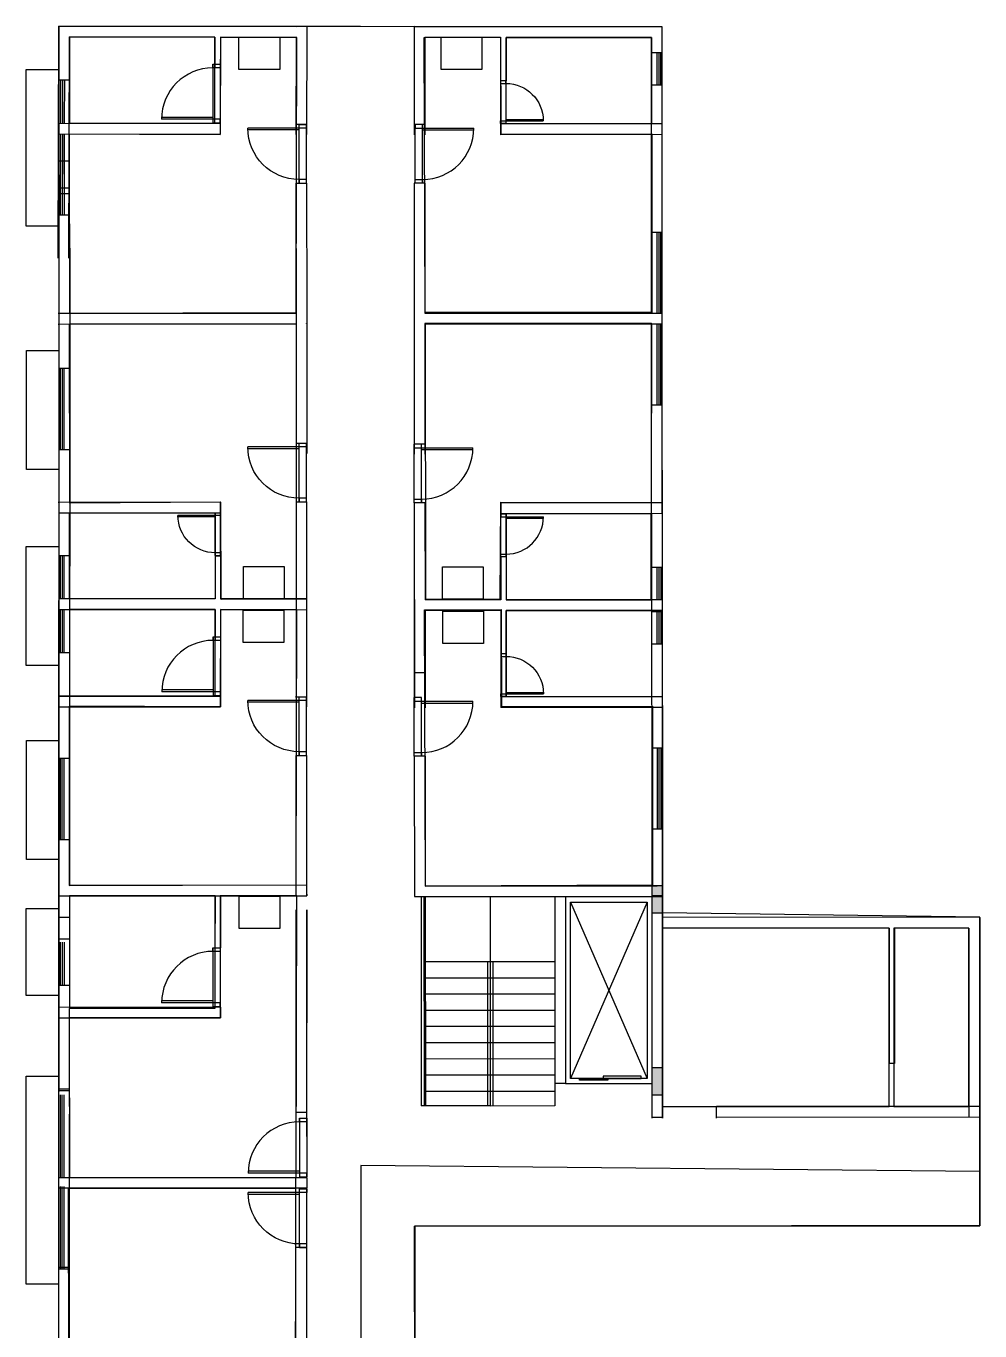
# Model space of a CAD drawing. Header units: metres. Extents: x -705149 to -704678, y -35173 to -35072.
# Drawn here: x -704862.47 to -704844.78, y -35128.2 to -35104.01 of the extents above; entities that cross this region are included whole.
import ezdxf

# ---------------------------------------------------------------- set-up
doc = ezdxf.new("R2010")
doc.units = ezdxf.units.M
doc.header["$LTSCALE"] = 1500
doc.linetypes.add('DASHED2', pattern=[0.375, 0.25, -0.125])
for name, color, linetype in [('BLK_1_FLR_0_BLT_UP_AREA_DEDUCT', 8, 'Continuous'), ('BLK_1_FLR_2_BLT_UP_AREA', 1, 'Continuous'), ('BLK_1_FLR_2_BLT_UP_AREA_DEDUCT', 8, 'Continuous'), ('BLK_1_FLR_2_SP_WC', 7, 'Continuous'), ('BLK_1_FLR_2_UNITFA', 8, 'Continuous'), ('BLK_1_FLR_2_W_C_BATH', 7, 'Continuous'), ('BLK_1_FLR_2_WASH', 7, 'Continuous'), ('DOOR', 3, 'Continuous'), ('THRES', 5, 'Continuous'), ('walls', 50, 'Continuous')]:
    doc.layers.add(name, color=color, linetype=linetype)

# ---------------------------------------------------------------- blocks, each defined once
blk = doc.blocks.new('800_1')
at = {"layer": 'DOOR'}
for p, q in [((50, 100), (50, 800)), ((75, 100), (75, 800))]:
    blk.add_line(p, q, dxfattribs=at)
for points in [[(0, 100), (0, 0), (50, 0), (50, 100)], [(800, 100), (800, 0), (750, 0), (750, 100)]]:
    blk.add_lwpolyline(points, close=True, dxfattribs=at)
blk.add_arc((50, 100), 700, 0, 90, dxfattribs=at)
at = {"layer": 'THRES'}
for p, q in [((800, 100), (0, 100)), ((800, 0), (0, 0))]:
    blk.add_line(p, q, dxfattribs=at)

msp = doc.modelspace()

# ---------------------------------------------------------------- hatches: boundary and pattern name
at = {"layer": 'walls'}
h = msp.add_hatch(color=0, dxfattribs=at)
h.dxf.hatch_style = 1
h.paths.add_polyline_path([(-704850.66675, -35120.45308), (-704850.66675, -35119.95308), (-704850.86675, -35119.95308), (-704850.86675, -35120.45308)])
h = msp.add_hatch(color=0, dxfattribs=at)
h.dxf.hatch_style = 1
h.paths.add_polyline_path([(-704850.66604, -35123.82608), (-704850.66604, -35123.32608), (-704850.86604, -35123.32608), (-704850.86604, -35123.82608)])

# ---------------------------------------------------------------- linework, layer by layer
at = {"layer": 'BLK_1_FLR_0_BLT_UP_AREA_DEDUCT', "color": 1, "linetype": 'Continuous'}
msp.add_line((-704844.7854, -35124.24101, 100.70639), (-704844.78691, -35126.25599, 100.70639), dxfattribs=at)
at = {"layer": 'BLK_1_FLR_2_BLT_UP_AREA', "color": 3, "linetype": 'Continuous', "elevation": 100.70639}
msp.add_lwpolyline([(-704861.86257, -35104.01319), (-704861.87157, -35146.5986), (-704857.27743, -35146.59345), (-704857.27349, -35144.67923), (-704853.27179, -35144.6782), (-704853.27179, -35148.48441), (-704848.76369, -35146.28593), (-704848.77362, -35140.1149), (-704845.16963, -35140.11676), (-704845.16963, -35132.61899), (-704855.25322, -35132.63259), (-704855.26323, -35126.25729), (-704844.78539, -35126.25599), (-704844.7854, -35120.53425), (-704850.66675, -35120.45308), (-704850.6715, -35104.02483)], close=True, dxfattribs=at)
at = {"layer": 'BLK_1_FLR_2_BLT_UP_AREA_DEDUCT', "color": 3, "linetype": 'Continuous', "elevation": 75.85298}
msp.add_lwpolyline([(-704856.26346, -35125.13541), (-704856.26229, -35133.71163), (-704850.27357, -35133.71163), (-704850.274, -35132.61882), (-704855.25322, -35132.63259), (-704855.25402, -35126.25729), (-704844.7869, -35126.24086), (-704844.78539, -35125.2488)], close=True, dxfattribs=at)
at = {"layer": 'BLK_1_FLR_2_SP_WC', "linetype": 'Continuous', "elevation": 101.11137}
msp.add_lwpolyline([(-704844.98539, -35120.73433), (-704846.37546, -35120.73433), (-704846.37546, -35124.04168), (-704844.98539, -35124.04168)], close=True, dxfattribs=at)
at = {"layer": 'BLK_1_FLR_2_UNITFA', "color": 3, "linetype": 'Continuous'}
for points, elevation in [([(-704858.86413, -35104.22069), (-704858.86913, -35106.02068), (-704861.66586, -35106.01369), (-704861.66463, -35109.3359), (-704857.45854, -35109.32163), (-704857.4452, -35104.22424)], 100.67479), ([(-704853.66834, -35104.2185), (-704853.66182, -35106.01848), (-704850.8651, -35106.00913), (-704850.86353, -35109.33134), (-704855.06963, -35109.32062), (-704855.08727, -35104.22324)], 100.67479), ([(-704858.84868, -35114.64119), (-704858.85902, -35112.84122), (-704861.65572, -35112.85651), (-704861.66433, -35109.53431), (-704857.4587, -35109.53413), (-704857.46074, -35114.63182)], 100.67479), ([(-704853.675, -35114.63901), (-704853.66618, -35112.83903), (-704850.86947, -35112.85196), (-704850.86366, -35109.52975), (-704855.06928, -35109.53312), (-704855.06294, -35114.6308)], 100.67479), ([(-704858.8653, -35114.82966), (-704858.8703, -35116.62965), (-704861.66703, -35116.62265), (-704861.6658, -35119.94487), (-704857.45971, -35119.9306), (-704857.44637, -35114.83321)], 100.68518), ([(-704853.65822, -35114.82746), (-704853.65169, -35116.62744), (-704850.85497, -35116.61809), (-704850.8534, -35119.9403), (-704855.05942, -35119.95398), (-704855.07714, -35114.8322)], 100.68518), ([(-704858.86778, -35120.13354), (-704858.87107, -35122.40017), (-704861.6678, -35122.39317), (-704861.66422, -35125.36362), (-704857.45813, -35125.34935), (-704857.44885, -35120.13709)], 100.71262), ([(-704846.46378, -35120.73496), (-704850.66507, -35120.73496), (-704850.66507, -35124.03896), (-704846.46378, -35124.03896)], 101.11826), ([(-704858.86422, -35130.50095), (-704858.87456, -35128.70098), (-704861.67126, -35128.71627), (-704861.67988, -35125.55754), (-704857.47425, -35125.55736), (-704857.47629, -35130.49157)], 100.43253)]:
    msp.add_lwpolyline(points, close=True, dxfattribs=dict(at, elevation=elevation))
at = {"layer": 'BLK_1_FLR_2_W_C_BATH', "linetype": 'Continuous'}
for points, elevation in [([(-704861.66168, -35105.80742), (-704858.96484, -35105.81375), (-704858.96484, -35104.21901), (-704861.66168, -35104.21268)], 100.70834), ([(-704853.56863, -35104.22605), (-704850.8715, -35104.22605), (-704850.8715, -35105.82491), (-704853.56863, -35105.82491)], 100.73148), ([(-704858.96154, -35114.63182), (-704861.65966, -35114.63182), (-704861.65966, -35113.03599), (-704858.96154, -35113.03599)], 100.67451), ([(-704850.87475, -35113.05234), (-704853.5657, -35113.05234), (-704853.5657, -35114.64753), (-704850.87475, -35114.64753)], 100.70818), ([(-704861.66109, -35116.42853), (-704858.96154, -35116.42853), (-704858.96154, -35114.8311), (-704861.66109, -35114.8311)], 100.67624), ([(-704853.56578, -35114.8461), (-704850.86959, -35114.8461), (-704850.86959, -35116.44639), (-704853.56578, -35116.44639)], 100.65698), ([(-704861.66462, -35122.21751), (-704858.96393, -35122.21751), (-704858.96393, -35120.13642), (-704861.66462, -35120.13642)], 100.47416)]:
    msp.add_lwpolyline(points, close=True, dxfattribs=dict(at, elevation=elevation))
at = {"layer": 'BLK_1_FLR_2_WASH', "linetype": 'Continuous'}
for points, elevation in [([(-704857.7644, -35104.81754), (-704858.51939, -35104.81754), (-704858.51939, -35104.21754), (-704857.7644, -35104.21754)], 101), ([(-704854.01545, -35104.8202), (-704854.77044, -35104.8202), (-704854.77044, -35104.2202), (-704854.01545, -35104.2202)], 101), ([(-704857.68394, -35114.63182), (-704858.43893, -35114.63182), (-704858.43893, -35114.03182), (-704857.68394, -35114.03182)], 100.67451), ([(-704853.99147, -35114.63491), (-704854.74647, -35114.63491), (-704854.74647, -35114.03491), (-704853.99147, -35114.03491)], 100.67479), ([(-704857.68774, -35115.43839), (-704858.44274, -35115.43839), (-704858.44274, -35114.83839), (-704857.68774, -35114.83839)], 101), ([(-704853.98714, -35115.46077), (-704854.74214, -35115.46077), (-704854.74214, -35114.86077), (-704853.98714, -35114.86077)], 101), ([(-704857.75944, -35120.74353), (-704858.51444, -35120.74353), (-704858.51444, -35120.14353), (-704857.75944, -35120.14353)], 101)]:
    msp.add_lwpolyline(points, close=True, dxfattribs=dict(at, elevation=elevation))
at = {"layer": 'walls', "color": 3, "linetype": 'Continuous'}
for p, q in [((-704861.87136, -35108.31545, 100.73442), (-704861.86257, -35104.01319, 100.70639)), ((-704861.86155, -35104.01319, 100.7064), (-704857.46106, -35104.02225, 100.73297)), ((-704857.25987, -35104.02412, 100.70223), (-704857.26488, -35106.0247, 100.70223)), ((-704855.26918, -35104.02483, 100.7064), (-704855.26918, -35106.02677, 100.7064)), ((-704855.26918, -35104.02677, 100.7462), (-704855.26902, -35104.02677, 100.74621)), ((-704855.26902, -35104.02339, 100.7064), (-704855.26902, -35106.02677, 100.7064)), ((-704850.6715, -35104.02483, 100.7064), (-704855.26902, -35104.02677, 100.74621)), ((-704850.6715, -35109.52677, 100.7064), (-704850.6715, -35104.02483, 100.7064)), ((-704861.67136, -35108.31587, 100.73442), (-704861.66283, -35104.21226, 100.73442)), ((-704861.66283, -35104.21226, 100.70812), (-704858.96484, -35104.21901, 100.73148)), ((-704858.96484, -35104.21901, 100.67479), (-704858.96579, -35104.78867, 100.67479)), ((-704858.86484, -35104.21926, 100.67479), (-704858.86617, -35105.02069, 100.67479)), ((-704858.86484, -35104.22069, 100.73235), (-704857.46037, -35104.2242, 100.70223)), ((-704857.46037, -35104.22277, 100.70223), (-704857.46487, -35106.0242, 100.70223)), ((-704855.07311, -35104.22525, 100.70223), (-704855.07235, -35106.02669, 100.70223)), ((-704853.66863, -35104.22609, 100.73235), (-704855.07311, -35104.22669, 100.70223)), ((-704853.66863, -35104.22466, 100.67479), (-704853.66897, -35105.02609, 100.67479)), ((-704853.56863, -35104.22462, 100.67479), (-704853.56897, -35105.02605, 100.67479)), ((-704850.8715, -35104.22491, 100.70813), (-704853.56863, -35104.22605, 100.73148)), ((-704850.8715, -35109.33424, 100.7064), (-704850.8715, -35104.22491, 100.7064)), ((-704850.87216, -35104.50084, 101.01877), (-704850.67216, -35104.50084, 101.01877)), ((-704850.77216, -35104.50084, 101.01877), (-704850.77216, -35105.10084, 101.01877)), ((-704850.73716, -35104.50084, 101.01877), (-704850.73716, -35105.10084, 101.01877)), ((-704850.70216, -35104.50084, 101.01877), (-704850.70216, -35105.10084, 101.01877)), ((-704862.46282, -35107.72306, 100.71251), (-704862.46282, -35104.82006, 100.71251)), ((-704862.46282, -35104.82006, 100.71251), (-704861.8616, -35104.82006, 100.71251)), ((-704858.9691, -35104.72044, 100.63409), (-704858.86843, -35104.72069, 100.63496)), ((-704861.85044, -35105.01013, 100.69474), (-704861.66168, -35105.01005, 100.69637)), ((-704861.85044, -35105.01013, 100.69474), (-704861.66168, -35105.01005, 100.69637)), ((-704861.82606, -35105.00989, 100.69555), (-704861.82841, -35105.8135, 100.70072)), ((-704861.79106, -35105.00999, 100.69555), (-704861.79341, -35105.81349, 100.70071)), ((-704861.75606, -35105.01009, 100.69555), (-704861.75841, -35105.81347, 100.70071)), ((-704853.56897, -35105.02605, 100.73149), (-704853.66964, -35105.02609, 100.73236)), ((-704850.87216, -35105.10084, 101.01877), (-704850.67216, -35105.10084, 101.01877)), ((-704861.86605, -35105.81319, 100.7064), (-704858.8675, -35105.82069, 100.73236)), ((-704858.86747, -35105.80444, 100.67479), (-704858.86783, -35106.02069, 100.67479)), ((-704857.26713, -35105.83702, 100.70223), (-704857.46713, -35105.83652, 100.68442)), ((-704857.46431, -35105.79762, 100.68442), (-704857.46487, -35106.0242, 100.68442)), ((-704855.07235, -35105.83678, 100.74451), (-704855.27235, -35105.83687, 100.74624)), ((-704855.07244, -35105.80011, 100.68442), (-704855.07235, -35106.02669, 100.68442)), ((-704853.6693, -35105.80984, 100.67479), (-704853.66939, -35106.02609, 100.67479)), ((-704850.67074, -35105.82483, 100.7064), (-704853.6693, -35105.82609, 100.73236)), ((-704861.86655, -35106.01319, 100.7064), (-704858.86783, -35106.02069, 100.73236)), ((-704861.829, -35106.0135, 100.702), (-704861.83339, -35107.51315, 100.71164)), ((-704861.794, -35106.01349, 100.702), (-704861.79839, -35107.51325, 100.71164)), ((-704861.759, -35106.01347, 100.702), (-704861.76339, -35107.51335, 100.71164)), ((-704850.67066, -35106.02483, 100.7064), (-704853.66939, -35106.02609, 100.73236)), ((-704861.86434, -35106.5134, 100.71077), (-704861.66328, -35106.51331, 100.71251)), ((-704861.86413, -35107.0134, 100.71077), (-704861.66307, -35107.01331, 100.71251)), ((-704857.46713, -35106.9242, 100.70223), (-704857.45922, -35109.33253, 100.65249)), ((-704857.46713, -35106.9242, 100.74451), (-704857.26713, -35106.9247, 100.74624)), ((-704857.26713, -35106.9247, 100.70223), (-704857.25922, -35109.33262, 100.65249)), ((-704855.07197, -35106.92669, 100.74451), (-704855.27197, -35106.92677, 100.74624)), ((-704855.27197, -35106.92677, 100.68442), (-704855.27087, -35109.5282, 100.68442)), ((-704855.27197, -35106.92677, 100.70223), (-704855.27087, -35109.5282, 100.70223)), ((-704855.26918, -35106.92677, 100.7064), (-704855.26918, -35109.52677, 100.7064)), ((-704855.26902, -35106.92677, 100.7064), (-704855.26902, -35109.52533, 100.7064)), ((-704855.07197, -35106.92669, 100.68442), (-704855.07095, -35109.33247, 100.68442)), ((-704855.07197, -35106.92669, 100.70223), (-704855.07095, -35109.33247, 100.70223)), ((-704861.86362, -35107.11352, 100.73442), (-704861.66256, -35107.11343, 100.73616)), ((-704861.86391, -35107.5134, 100.71077), (-704861.66286, -35107.51331, 100.71251)), ((-704861.86282, -35107.72306, 100.71251), (-704862.46282, -35107.72306, 100.71251)), ((-704850.8715, -35107.83289, 100.7064), (-704850.6715, -35107.83289, 100.7064)), ((-704850.7715, -35107.83289, 100.7064), (-704850.7715, -35109.33289, 100.7064)), ((-704850.7365, -35107.83289, 100.7064), (-704850.7365, -35109.33289, 100.7064)), ((-704850.7015, -35107.83289, 100.7064), (-704850.7015, -35109.33289, 100.7064)), ((-704861.85759, -35108.131, 100.68052), (-704861.86215, -35118.93552, 100.68052)), ((-704861.86047, -35108.131, 100.72035), (-704861.86047, -35111.83632, 100.72035)), ((-704861.65759, -35108.13109, 100.68052), (-704861.66257, -35119.93528, 100.68052)), ((-704861.8726, -35109.33599, 100.69224), (-704857.45922, -35109.33413, 100.73046)), ((-704857.45922, -35109.33253, 100.65249), (-704857.46031, -35111.93413, 100.65249)), ((-704857.25922, -35109.33262, 100.65249), (-704857.26031, -35111.93421, 100.65249)), ((-704855.27259, -35109.3317, 100.97906), (-704855.26902, -35109.3317, 100.97909)), ((-704855.27259, -35109.33238, 100.97906), (-704855.26902, -35109.33238, 100.97909)), ((-704855.26902, -35109.32533, 100.74622), (-704855.27095, -35109.32534, 100.74624)), ((-704855.26902, -35109.32677, 100.74622), (-704855.27095, -35109.32677, 100.74624)), ((-704855.26902, -35109.32677, 100.74622), (-704855.27095, -35109.32677, 100.74624)), ((-704855.26918, -35109.3317, 100.7064), (-704855.26918, -35111.95048, 100.7064)), ((-704855.07259, -35109.33162, 100.98079), (-704850.8715, -35109.32985, 101.01717)), ((-704855.07259, -35109.33162, 100.68442), (-704855.07259, -35109.33247, 100.68442)), ((-704855.07259, -35109.33247, 100.98079), (-704850.8715, -35109.33424, 101.01717)), ((-704850.8715, -35109.32348, 100.70815), (-704855.07095, -35109.32525, 100.74451)), ((-704850.8715, -35109.32491, 100.70815), (-704855.07095, -35109.32669, 100.74451)), ((-704850.8715, -35109.32863, 100.70815), (-704855.07095, -35109.32685, 100.74451)), ((-704850.8715, -35109.33158, 100.70228), (-704855.07095, -35109.33158, 100.70228)), ((-704850.8715, -35109.33144, 100.48111), (-704854.76451, -35109.33144, 100.48111)), ((-704850.8715, -35109.33173, 100.48721), (-704854.76451, -35109.33338, 100.52092)), ((-704850.8715, -35109.33167, 100.70403), (-704853.91479, -35109.33295, 100.73038)), ((-704850.8715, -35109.33424, 100.7064), (-704850.8715, -35109.32985, 100.7064)), ((-704850.8715, -35109.33289, 100.7064), (-704850.6715, -35109.33289, 100.7064)), ((-704850.66911, -35109.32339, 100.7064), (-704850.6715, -35109.32339, 100.70642)), ((-704850.66926, -35109.32483, 100.7064), (-704850.6715, -35109.32483, 100.70642)), ((-704850.66911, -35109.32871, 100.7064), (-704850.6715, -35109.32871, 100.70642)), ((-704850.6715, -35113.04904, 100.7064), (-704850.6715, -35109.32976, 100.7064)), ((-704850.66959, -35109.33158, 100.70228), (-704850.6715, -35109.33159, 100.70229)), ((-704850.66959, -35109.33158, 100.70228), (-704850.6715, -35109.33158, 100.70228)), ((-704861.87252, -35109.53599, 100.69224), (-704857.45913, -35109.53413, 100.73046)), ((-704857.27547, -35109.52325, 100.74623), (-704857.27363, -35109.52325, 100.74624)), ((-704857.27547, -35109.52325, 100.74623), (-704857.27363, -35109.52325, 100.74624)), ((-704857.27532, -35109.52325, 100.7064), (-704857.27532, -35109.52468, 100.7064)), ((-704855.27251, -35109.5317, 100.97906), (-704855.26918, -35109.5317, 100.97909)), ((-704855.27251, -35109.53238, 100.97906), (-704855.26918, -35109.53238, 100.97909)), ((-704855.26902, -35109.52533, 100.74623), (-704855.27087, -35109.52534, 100.74624)), ((-704855.26902, -35109.52533, 100.74623), (-704855.27087, -35109.52534, 100.74624)), ((-704855.26918, -35109.52677, 100.74623), (-704855.27087, -35109.52677, 100.74624)), ((-704855.26918, -35109.5282, 100.74623), (-704855.27087, -35109.5282, 100.74624)), ((-704855.07251, -35109.52533, 100.68442), (-704855.07149, -35111.95056, 100.68442)), ((-704855.07251, -35109.52533, 100.7064), (-704850.8715, -35109.52533, 100.7064)), ((-704855.07251, -35109.52677, 100.7064), (-704850.8715, -35109.52677, 100.7064)), ((-704850.8715, -35109.52863, 100.70815), (-704855.07251, -35109.52685, 100.74452)), ((-704850.8715, -35109.53006, 100.70815), (-704855.07251, -35109.52829, 100.74452)), ((-704855.07251, -35109.53162, 100.98079), (-704850.8715, -35109.52985, 101.01717)), ((-704850.8715, -35109.53167, 100.70403), (-704855.07251, -35109.53344, 100.7404)), ((-704855.07251, -35109.53247, 100.98079), (-704850.8715, -35109.53424, 101.01717)), ((-704855.07087, -35109.52533, 100.68442), (-704855.07087, -35109.52829, 100.68442)), ((-704855.07087, -35109.52533, 100.70223), (-704855.07087, -35109.52829, 100.70223)), ((-704850.8715, -35109.53173, 100.48722), (-704854.76451, -35109.53338, 100.52092)), ((-704850.8715, -35113.04904, 100.7064), (-704850.8715, -35109.52533, 100.7064)), ((-704850.8715, -35109.52677, 100.7064), (-704850.8715, -35109.52533, 100.7064)), ((-704850.8715, -35109.53424, 101.01717), (-704850.6715, -35109.53424, 101.01717)), ((-704850.7715, -35109.53424, 101.01717), (-704850.7715, -35111.03424, 101.01717)), ((-704850.7365, -35109.53424, 101.01717), (-704850.7365, -35111.03424, 101.01717)), ((-704850.7015, -35109.53424, 101.01717), (-704850.7015, -35111.03424, 101.01717)), ((-704850.66918, -35109.52339, 100.7064), (-704850.6715, -35109.52339, 100.70642)), ((-704850.66903, -35109.52339, 100.7064), (-704850.6715, -35109.52339, 100.70642)), ((-704850.6715, -35109.52533, 100.7064), (-704850.67135, -35109.52533, 100.7064)), ((-704850.66919, -35109.52871, 100.7064), (-704850.6715, -35109.52871, 100.70642)), ((-704850.66935, -35109.53015, 100.7064), (-704850.6715, -35109.53015, 100.70642)), ((-704850.66951, -35109.53158, 100.70228), (-704850.6715, -35109.53159, 100.70229)), ((-704862.45789, -35112.23535, 100.68052), (-704862.45789, -35110.02926, 100.68052)), ((-704862.45789, -35110.02926, 100.68052), (-704861.85789, -35110.02926, 100.68052)), ((-704861.85783, -35110.35462, 100.67879), (-704861.65802, -35110.35471, 100.68052)), ((-704861.82787, -35111.85464, 100.67925), (-704861.82793, -35110.35467, 100.67965)), ((-704861.79287, -35111.85465, 100.67925), (-704861.79293, -35110.35467, 100.67965)), ((-704861.75787, -35111.85467, 100.67925), (-704861.75793, -35110.35467, 100.67965)), ((-704850.8715, -35111.03424, 101.01717), (-704850.6715, -35111.03424, 101.01717)), ((-704857.46023, -35111.74498, 100.73044), (-704857.26988, -35111.7449, 100.73208)), ((-704855.07149, -35111.76145, 100.74452), (-704855.27073, -35111.76136, 100.74624)), ((-704861.85789, -35112.23535, 100.68052), (-704862.45789, -35112.23535, 100.68052)), ((-704861.87113, -35112.83599, 100.69224), (-704858.86069, -35112.83472, 100.71831)), ((-704861.86218, -35112.83599, 100.69232), (-704858.86069, -35112.83472, 100.71831)), ((-704858.86078, -35113.03599, 100.69232), (-704858.86109, -35112.83472, 100.71831)), ((-704857.46069, -35112.83413, 100.65249), (-704857.4623, -35116.6319, 100.65249)), ((-704857.46069, -35112.83413, 100.73043), (-704857.26958, -35112.83405, 100.73209)), ((-704857.46069, -35112.83413, 100.73043), (-704857.26958, -35112.83405, 100.73208)), ((-704857.26958, -35112.83405, 100.67447), (-704857.26958, -35116.63182, 100.67447)), ((-704855.07111, -35112.84896, 100.74451), (-704855.27111, -35112.84905, 100.74624)), ((-704855.27111, -35112.84905, 100.68442), (-704855.2695, -35116.64825, 100.68442)), ((-704855.07111, -35112.85056, 100.74451), (-704855.27111, -35112.85048, 100.74624)), ((-704855.26918, -35112.84904, 100.7064), (-704855.26918, -35113.04904, 100.7064)), ((-704855.07111, -35112.84896, 100.68442), (-704855.07035, -35114.64817, 100.68442)), ((-704853.66494, -35112.84837, 100.65698), (-704853.66503, -35113.05116, 100.65698)), ((-704850.66926, -35112.85242, 100.7064), (-704853.66494, -35112.85116, 100.73234)), ((-704861.86209, -35113.03599, 100.69232), (-704858.86078, -35113.03599, 100.69232)), ((-704850.66935, -35113.05242, 100.7064), (-704853.66503, -35113.05116, 100.73234)), ((-704850.87102, -35113.05234, 100.68442), (-704850.86802, -35120.15154, 100.68442)), ((-704850.67102, -35113.05242, 100.68442), (-704850.66802, -35120.15163, 100.68442)), ((-704862.46348, -35115.86839, 100.72036), (-704862.46348, -35113.6623, 100.72036)), ((-704862.46348, -35113.6623, 100.72036), (-704861.86348, -35113.6623, 100.72036)), ((-704861.8567, -35113.82488, 100.70259), (-704861.66261, -35113.82496, 100.70427)), ((-704861.8567, -35113.82488, 100.70259), (-704861.66261, -35113.82496, 100.70427)), ((-704861.82966, -35114.63019, 100.70342), (-704861.82966, -35113.82492, 100.70343)), ((-704861.79466, -35114.63018, 100.70342), (-704861.79466, -35113.82492, 100.70343)), ((-704861.75966, -35114.63016, 100.70342), (-704861.75966, -35113.82492, 100.70343)), ((-704858.96112, -35113.83599, 100.64659), (-704858.96145, -35114.63182, 100.64659)), ((-704858.96112, -35113.83599, 100.69232), (-704858.86078, -35113.83599, 100.69232)), ((-704858.86112, -35113.83599, 100.64659), (-704858.86145, -35114.63182, 100.64659)), ((-704853.66536, -35113.85116, 100.65698), (-704853.6657, -35114.64757, 100.65698)), ((-704853.56536, -35113.8512, 100.73147), (-704853.66536, -35113.85116, 100.73234)), ((-704853.56536, -35113.8512, 100.65698), (-704853.5657, -35114.64753, 100.65698)), ((-704850.87035, -35114.04487, 100.68442), (-704850.67035, -35114.04487, 100.68442)), ((-704850.77035, -35114.04487, 100.68442), (-704850.77035, -35114.64487, 100.68442)), ((-704850.73535, -35114.04487, 100.68442), (-704850.73535, -35114.64487, 100.68442)), ((-704850.70035, -35114.04487, 100.68442), (-704850.70035, -35114.64487, 100.68442)), ((-704861.86734, -35114.82987, 100.67447), (-704858.96154, -35114.8311, 100.69963)), ((-704858.96145, -35114.63182, 100.67451), (-704861.86145, -35114.63182, 100.67451)), ((-704861.82966, -35115.62492, 100.70342), (-704861.82966, -35114.83019, 100.70342)), ((-704861.79466, -35115.62492, 100.70342), (-704861.79466, -35114.83018, 100.70342)), ((-704861.75966, -35115.62492, 100.70342), (-704861.75966, -35114.83016, 100.70342)), ((-704858.96154, -35114.8311, 100.64659), (-704858.96178, -35115.40047, 100.64659)), ((-704858.86154, -35114.83114, 100.64659), (-704858.86187, -35115.63114, 100.64659)), ((-704858.86154, -35114.83114, 100.7005), (-704857.26142, -35114.83182, 100.71435)), ((-704858.86145, -35114.62987, 100.67447), (-704857.26958, -35114.62987, 100.67447)), ((-704858.86145, -35114.63114, 100.7005), (-704857.26142, -35114.63182, 100.71435)), ((-704857.26142, -35114.63182, 100.67451), (-704858.86145, -35114.63182, 100.67451)), ((-704857.26142, -35116.63182, 100.67451), (-704857.26142, -35114.63182, 100.67451)), ((-704855.26633, -35114.64631, 100.68859), (-704855.26633, -35116.64825, 100.68859)), ((-704855.26618, -35114.64487, 100.68859), (-704855.26618, -35116.64825, 100.68859)), ((-704853.6657, -35114.64487, 100.68859), (-704855.07035, -35114.64487, 100.68859)), ((-704853.6657, -35114.64614, 100.71454), (-704855.07035, -35114.64673, 100.7267)), ((-704853.6657, -35114.64631, 100.68859), (-704855.07035, -35114.64631, 100.68859)), ((-704853.6657, -35114.64757, 100.71454), (-704855.07035, -35114.64817, 100.7267)), ((-704850.66866, -35114.64631, 100.68859), (-704853.5657, -35114.64753, 100.71367)), ((-704850.87035, -35114.64487, 100.68442), (-704850.67035, -35114.64487, 100.68442)), ((-704850.66866, -35120.14825, 100.68859), (-704850.66866, -35114.64631, 100.68859)), ((-704850.6685, -35120.14682, 100.68859), (-704850.6685, -35114.64487, 100.68859)), ((-704855.07026, -35114.84673, 100.68442), (-704855.0695, -35116.64817, 100.68442)), ((-704853.66578, -35114.84757, 100.71454), (-704855.07026, -35114.84817, 100.68442)), ((-704853.66578, -35114.84614, 100.65698), (-704853.66612, -35115.64757, 100.65698)), ((-704853.56578, -35114.8461, 100.65698), (-704853.56612, -35115.64753, 100.65698)), ((-704850.66857, -35114.84631, 100.68859), (-704853.56578, -35114.84753, 100.71368)), ((-704850.87, -35114.86469, 100.68442), (-704850.67, -35114.86469, 100.68442)), ((-704850.77, -35114.86469, 100.68442), (-704850.77, -35115.46469, 100.68442)), ((-704850.735, -35114.86469, 100.68442), (-704850.735, -35115.46469, 100.68442)), ((-704850.7, -35114.86469, 100.68442), (-704850.7, -35115.46469, 100.68442)), ((-704858.96187, -35115.33245, 100.69963), (-704858.86187, -35115.33249, 100.7005)), ((-704850.87, -35115.46469, 100.68442), (-704850.67, -35115.46469, 100.68442)), ((-704861.85594, -35115.62488, 100.70259), (-704861.66337, -35115.62496, 100.70425)), ((-704861.85594, -35115.62488, 100.70259), (-704861.66337, -35115.62496, 100.70425)), ((-704853.56612, -35115.64753, 100.71368), (-704853.6668, -35115.64757, 100.71455)), ((-704861.86348, -35115.86839, 100.72036), (-704862.46348, -35115.86839, 100.72036)), ((-704855.06684, -35116.00057, 101.03907), (-704855.26684, -35116.00065, 101.0408)), ((-704861.86961, -35116.42844, 100.67443), (-704858.86221, -35116.42971, 100.70047)), ((-704861.86961, -35116.43376, 100.67443), (-704858.86221, -35116.43249, 100.70047)), ((-704861.86802, -35116.42987, 100.67447), (-704858.86221, -35116.43114, 100.7005)), ((-704858.86221, -35116.42971, 100.64659), (-704858.8623, -35116.63249, 100.64659)), ((-704857.47046, -35116.44405, 100.71256), (-704857.26958, -35116.44414, 100.7143)), ((-704857.47046, -35116.44548, 100.71258), (-704857.26958, -35116.44557, 100.71432)), ((-704857.47046, -35116.44565, 100.71255), (-704857.26958, -35116.44556, 100.71429)), ((-704855.2696, -35116.42168, 100.66661), (-704855.2695, -35116.64825, 100.66661)), ((-704855.0696, -35116.42159, 100.66661), (-704855.0695, -35116.64817, 100.66661)), ((-704853.66645, -35116.43132, 100.65698), (-704853.66654, -35116.64757, 100.65698)), ((-704850.6679, -35116.44631, 100.68859), (-704853.66646, -35116.44757, 100.71455)), ((-704861.86969, -35116.62844, 100.67443), (-704858.8623, -35116.62971, 100.70047)), ((-704861.86952, -35116.63376, 100.67443), (-704858.8623, -35116.63249, 100.70047)), ((-704861.8681, -35116.62987, 100.67447), (-704858.8623, -35116.63114, 100.7005)), ((-704850.66781, -35116.64631, 100.68859), (-704853.66654, -35116.64757, 100.71455)), ((-704862.46094, -35119.4657, 100.68052), (-704862.46094, -35117.25961, 100.68052)), ((-704862.46094, -35117.25961, 100.68052), (-704861.86094, -35117.25961, 100.68052)), ((-704850.86919, -35117.39351, 100.68442), (-704850.66919, -35117.39351, 100.68442)), ((-704850.76919, -35117.39351, 100.68442), (-704850.76919, -35118.89351, 100.68442)), ((-704850.73419, -35117.39351, 100.68442), (-704850.73419, -35118.89351, 100.68442)), ((-704850.69919, -35117.39351, 100.68442), (-704850.69919, -35118.89351, 100.68442)), ((-704861.86089, -35117.58497, 100.67879), (-704861.66108, -35117.58506, 100.68052)), ((-704861.83092, -35119.08499, 100.67925), (-704861.83098, -35117.58502, 100.67965)), ((-704861.79592, -35119.085, 100.67925), (-704861.79598, -35117.58502, 100.67965)), ((-704861.76092, -35119.08502, 100.67925), (-704861.76098, -35117.58502, 100.67965)), ((-704857.46268, -35117.53173, 100.65249), (-704857.46378, -35120.13376, 100.65249)), ((-704857.46268, -35117.53173, 100.71262), (-704857.2618, -35117.53182, 100.71436)), ((-704857.26958, -35117.53182, 100.67447), (-704857.26958, -35120.13182, 100.67447)), ((-704855.06912, -35117.54817, 100.7267), (-704855.26912, -35117.54825, 100.72843)), ((-704855.26912, -35117.54825, 100.66661), (-704855.26802, -35120.14968, 100.66661)), ((-704855.26912, -35117.54825, 100.68442), (-704855.26802, -35120.14968, 100.68442)), ((-704855.06912, -35117.54817, 100.66661), (-704855.06811, -35119.95492, 100.66661)), ((-704855.06912, -35117.54817, 100.68442), (-704855.06811, -35119.95492, 100.68442)), ((-704861.85983, -35118.79472, 103.55235), (-704861.87414, -35152.67956, 103.55235)), ((-704861.66222, -35118.73552, 100.69838), (-704861.66222, -35118.73561, 100.69838)), ((-704850.86919, -35118.89351, 100.68442), (-704850.66919, -35118.89351, 100.68442)), ((-704850.86748, -35118.73001, 100.8245), (-704850.86514, -35124.25951, 100.8245)), ((-704850.66748, -35118.72993, 100.8245), (-704850.66514, -35124.25959, 100.8245)), ((-704850.66578, -35124.25622, 100.82867), (-704850.66578, -35118.75427, 100.82867)), ((-704861.86203, -35124.03911, 100.50635), (-704861.86203, -35119.19632, 100.50635)), ((-704861.86203, -35124.03911, 100.50635), (-704861.86203, -35119.19632, 100.50635)), ((-704861.66231, -35119.39641, 100.50218), (-704861.66253, -35119.93528, 100.50218)), ((-704861.86094, -35119.4657, 100.68052), (-704862.46094, -35119.4657, 100.68052)), ((-704861.86374, -35120.1352, 100.67452), (-704857.26393, -35120.13714, 100.71435)), ((-704861.86374, -35120.1352, 100.67452), (-704857.26393, -35120.13714, 100.71435)), ((-704861.86366, -35119.9352, 100.67452), (-704861.86031, -35119.9352, 100.67455)), ((-704861.86366, -35119.9352, 100.67452), (-704861.86031, -35119.9352, 100.67455)), ((-704861.66262, -35120.13528, 100.50218), (-704861.66298, -35120.99641, 100.50218)), ((-704861.66257, -35119.93528, 100.67626), (-704857.26385, -35119.93714, 100.71435)), ((-704861.66257, -35119.93528, 100.67626), (-704857.26385, -35119.93714, 100.71435)), ((-704858.96393, -35120.13642, 100.67035), (-704858.96437, -35121.16524, 100.67035)), ((-704858.86393, -35120.13646, 100.67035), (-704858.86393, -35121.09726, 100.43433)), ((-704857.26376, -35120.10524, 100.65249), (-704857.26378, -35120.13376, 100.65249)), ((-704850.66666, -35120.15306, 100.68447), (-704855.26442, -35120.15501, 100.72428)), ((-704855.14046, -35120.15486, 100.8179), (-704855.13882, -35124.02662, 100.96776)), ((-704855.09046, -35120.15484, 100.8179), (-704855.08882, -35124.02609, 100.96774)), ((-704850.66675, -35119.95306, 100.68447), (-704855.06811, -35119.95492, 100.72258)), ((-704855.06811, -35119.95398, 100.15887), (-704850.76675, -35119.95315, 100.15031)), ((-704855.06609, -35120.15306, 100.94142), (-704855.06601, -35120.35492, 100.94142)), ((-704855.06546, -35120.15483, 100.8179), (-704855.06382, -35124.02608, 100.96774)), ((-704853.86546, -35120.15432, 100.8179), (-704853.86382, -35124.02608, 100.96776)), ((-704852.66546, -35120.15381, 100.8179), (-704852.66382, -35124.02608, 100.96778)), ((-704852.46722, -35120.15383, 100.70006), (-704852.46625, -35123.61674, 100.70006)), ((-704850.86735, -35120.15393, 100.80064), (-704850.86632, -35123.82608, 100.80064)), ((-704850.867, -35119.95278, 100.67971), (-704850.867, -35119.95354, 100.67972)), ((-704850.86696, -35120.09719, 100.70801), (-704850.86686, -35120.32377, 100.70801)), ((-704850.66354, -35120.136, 100.7681), (-704850.86354, -35120.13609, 100.76983)), ((-704850.6674, -35119.95395, 100.80064), (-704850.66632, -35123.82608, 100.80064)), ((-704850.667, -35119.9527, 100.67971), (-704850.667, -35119.95354, 100.67972)), ((-704850.66696, -35120.09711, 100.70801), (-704850.66686, -35120.32368, 100.70801)), ((-704862.46289, -35120.37382, 100.69838), (-704861.86241, -35120.37381, 100.69838)), ((-704862.46289, -35121.98169, 100.50218), (-704862.46289, -35120.37382, 100.50218)), ((-704861.86385, -35120.39591, 100.47416), (-704861.86535, -35124.03911, 100.51466)), ((-704861.66385, -35120.39599, 100.47416), (-704861.66539, -35124.03903, 100.47416)), ((-704857.46598, -35120.39599, 100.47833), (-704857.46598, -35124.59785, 100.47833)), ((-704857.46385, -35120.39599, 100.47416), (-704857.46562, -35124.59785, 100.47416)), ((-704857.26598, -35120.39599, 100.47833), (-704857.26598, -35124.59794, 100.47833)), ((-704857.26598, -35120.39599, 100.47833), (-704857.26598, -35124.59794, 100.47833)), ((-704857.26385, -35120.39794, 100.47416), (-704857.26562, -35124.59794, 100.47416)), ((-704861.66264, -35120.53561, 100.69838), (-704861.86264, -35120.53561, 100.69838)), ((-704844.7854, -35120.53425, 101.10963), (-704850.66465, -35120.53673, 101.16054)), ((-704846.46449, -35120.73496, 101.12417), (-704850.66459, -35120.73673, 101.16054)), ((-704844.98539, -35120.73433, 101.11137), (-704846.36449, -35120.73492, 101.12331)), ((-704844.78524, -35120.73425, 101.10963), (-704844.78539, -35120.73425, 101.10964)), ((-704861.86245, -35120.93552, 100.70255), (-704861.66264, -35120.93561, 100.70428)), ((-704861.83264, -35120.99641, 100.50218), (-704861.83264, -35121.79641, 100.50218)), ((-704861.79764, -35120.99641, 100.50218), (-704861.79764, -35121.79641, 100.50218)), ((-704861.76264, -35120.99641, 100.50218), (-704861.76264, -35121.79641, 100.50218)), ((-704855.06495, -35121.35482, 100.8181), (-704852.66495, -35121.35435, 100.81332)), ((-704853.91495, -35121.35459, 100.86436), (-704853.91382, -35124.0261, 100.96776)), ((-704853.81495, -35121.35458, 100.86436), (-704853.81382, -35124.02606, 100.96776)), ((-704850.86714, -35121.22465, 100.82418), (-704850.86604, -35123.82608, 100.82418)), ((-704850.86714, -35121.22465, 100.84199), (-704850.86604, -35123.82608, 100.84199)), ((-704850.66714, -35121.22456, 100.82418), (-704850.66604, -35123.82617, 100.82418)), ((-704850.66714, -35121.22456, 100.84199), (-704850.66604, -35123.82617, 100.84199)), ((-704861.66264, -35121.79641, 100.50218), (-704861.86264, -35121.79641, 100.50218)), ((-704855.06517, -35121.6548, 100.8179), (-704852.66483, -35121.65433, 100.81313)), ((-704861.86289, -35121.98169, 100.50218), (-704862.46289, -35121.98169, 100.50218)), ((-704855.06511, -35121.9548, 100.8179), (-704852.6647, -35121.95433, 100.81313)), ((-704861.86442, -35122.19599, 100.47833), (-704858.86461, -35122.19726, 100.5043)), ((-704858.86461, -35122.19726, 100.47416), (-704858.86469, -35122.39726, 100.47416)), ((-704855.06506, -35122.2548, 100.8179), (-704852.66457, -35122.25433, 100.81312)), ((-704861.8645, -35122.39599, 100.47833), (-704858.86469, -35122.39726, 100.5043)), ((-704855.065, -35122.5548, 100.8179), (-704852.66445, -35122.55433, 100.81312)), ((-704855.06494, -35122.8548, 100.8179), (-704852.66432, -35122.85433, 100.81312)), ((-704855.06488, -35123.1548, 100.8179), (-704852.66419, -35123.15433, 100.81312)), ((-704846.36449, -35123.24167, 101.11919), (-704846.46449, -35123.24172, 101.12006)), ((-704862.46675, -35127.33347, 100.50846), (-704862.46675, -35123.48165, 100.50846)), ((-704862.46675, -35123.48165, 100.50846), (-704861.86512, -35123.48165, 100.50846)), ((-704855.06482, -35123.4548, 100.8179), (-704852.66406, -35123.45433, 100.81312)), ((-704861.86759, -35123.74406, 103.46252), (-704861.66778, -35123.74415, 103.46425)), ((-704861.86758, -35123.71326, 100.41652), (-704861.66777, -35123.71335, 100.41825)), ((-704857.26831, -35123.746, 103.50234), (-704857.26767, -35123.746, 103.50234)), ((-704855.06476, -35123.7548, 100.8179), (-704852.66401, -35123.75433, 100.81312)), ((-704850.66645, -35123.62946, 100.83787), (-704850.66637, -35123.83132, 100.83787)), ((-704861.83125, -35125.35552, 95.00272), (-704861.83131, -35123.85556, 95.00313)), ((-704861.83124, -35125.32472, 91.95672), (-704861.8313, -35123.82476, 91.95713)), ((-704861.79625, -35125.35554, 95.00272), (-704861.79631, -35123.85555, 95.00313)), ((-704861.79624, -35125.32474, 91.95672), (-704861.7963, -35123.82476, 91.95713)), ((-704861.76125, -35125.35555, 95.00272), (-704861.76131, -35123.85555, 95.00313)), ((-704861.76124, -35125.32475, 91.95672), (-704861.7613, -35123.82475, 91.95713)), ((-704861.66853, -35124.1853, 112.0126), (-704861.67343, -35135.79336, 112.0126)), ((-704857.46831, -35124.14592, 103.50061), (-704857.26784, -35124.146, 103.50234)), ((-704850.66515, -35124.24349, 101.15643), (-704850.85965, -35124.24357, 101.15812)), ((-704844.78257, -35124.04101, 101.1055), (-704849.66578, -35124.04307, 101.14778)), ((-704849.66578, -35124.25622, 100.82867), (-704849.66578, -35124.04307, 100.82867)), ((-704844.78249, -35124.24101, 101.1055), (-704849.66578, -35124.24307, 101.14778)), ((-704861.86185, -35125.35551, 95.00226), (-704857.26193, -35125.35745, 95.04209)), ((-704857.46895, -35125.37587, 100.35121), (-704857.47241, -35133.55226, 100.35121)), ((-704857.26193, -35125.35745, 95.04209), (-704857.26193, -35125.55745, 95.00226)), ((-704857.26193, -35125.55745, 95.00226), (-704861.85961, -35125.55745, 95.00226)), ((-704861.83118, -35127.05746, 95.00226), (-704861.83124, -35125.55745, 95.00267)), ((-704861.83117, -35127.02666, 91.95626), (-704861.83123, -35125.52665, 91.95667)), ((-704861.79618, -35127.05745, 95.00226), (-704861.79624, -35125.55745, 95.00267)), ((-704861.79617, -35127.02666, 91.95626), (-704861.79623, -35125.52665, 91.95667)), ((-704861.76118, -35127.05745, 95.00226), (-704861.76124, -35125.55745, 95.00267)), ((-704861.76117, -35127.02665, 91.95626), (-704861.76123, -35125.52665, 91.95667)), ((-704844.78539, -35126.25659, 100.8038), (-704855.26323, -35126.25712, 100.8038)), ((-704855.25325, -35132.61882, 100.61959), (-704855.26323, -35126.25712, 100.78178)), ((-704850.16632, -35126.25945, 100.6075), (-704855.26323, -35126.25729, 100.65163)), ((-704857.26193, -35126.65745, 95.00226), (-704857.46259, -35126.65745, 95.00226)), ((-704857.26829, -35126.51521, 100.41652), (-704857.27063, -35130.49006, 100.43434)), ((-704861.66276, -35127.05745, 95.00226), (-704861.85961, -35127.05745, 95.00226)), ((-704861.66275, -35127.02665, 91.95626), (-704861.8596, -35127.02665, 91.95626)), ((-704857.26193, -35127.05745, 95.00226), (-704857.26217, -35127.05745, 95.00226)), ((-704861.86675, -35127.33347, 100.50846), (-704862.46675, -35127.33347, 100.50846))]:
    msp.add_line(p, q, dxfattribs=at)
at = {"layer": 'walls', "color": 3, "linetype": 'DASHED2'}
msp.add_line((-704855.27295, -35104.02328, 101.01408), (-704857.46105, -35104.0242, 101.01408), dxfattribs=at)
at = {"layer": 'walls', "color": 0, "linetype": 'Continuous'}
for p, q in [((-704861.85866, -35111.85915, 100.68052), (-704861.65866, -35111.86446, 100.68052)), ((-704861.86171, -35119.0895, 100.68052), (-704861.66171, -35119.09481, 100.68052))]:
    msp.add_line(p, q, dxfattribs=at)
at = {"layer": 'walls', "color": 0}
for p, q in [((-704852.37163, -35120.25526, 101.05481), (-704850.95381, -35123.52299, 101.05481)), ((-704850.95381, -35120.25526, 101.05481), (-704852.37163, -35123.52299, 101.05481)), ((-704844.78539, -35120.53675, 100.7768), (-704844.78539, -35124.24101, 100.7768)), ((-704846.46449, -35120.73496, 101.11826), (-704846.46449, -35123.24172, 101.11826)), ((-704846.36449, -35120.73492, 101.11826), (-704846.36449, -35123.24167, 101.11826)), ((-704844.98539, -35120.73433, 100.7768), (-704844.98539, -35124.24109, 100.7768)), ((-704852.46625, -35123.61674, 100.70006), (-704852.66399, -35123.61674, 100.68472)), ((-704852.46625, -35123.61674, 100.70006), (-704850.86604, -35123.61674, 100.82418)), ((-704853.86382, -35124.02608, 100.96776), (-704855.13882, -35124.02662, 100.96776)), ((-704853.86382, -35124.02608, 100.96776), (-704852.66382, -35124.02557, 100.96212)), ((-704844.78539, -35124.24101, 100.7768), (-704844.78539, -35126.25659, 100.8038))]:
    msp.add_line(p, q, dxfattribs=at)
for points, elevation in [([(-704850.66675, -35120.45308), (-704850.66675, -35119.95308), (-704850.86675, -35119.95308), (-704850.86675, -35120.45308)], 100.68447), ([(-704850.66604, -35123.82608), (-704850.66604, -35123.32608), (-704850.86604, -35123.32608), (-704850.86604, -35123.82608)], 100.82418)]:
    msp.add_lwpolyline(points, close=True, dxfattribs=dict(at, elevation=elevation))
at = {"layer": 'walls', "color": 3, "linetype": 'Continuous', "elevation": 101.05481}
for points in [[(-704852.37163, -35120.25526), (-704850.95381, -35120.25526), (-704850.95381, -35123.52299), (-704852.37163, -35123.52299)], [(-704852.20835, -35123.52299), (-704851.6805, -35123.52299), (-704851.6805, -35123.55422), (-704852.20835, -35123.55422)], [(-704851.76544, -35123.52299), (-704851.06331, -35123.52299), (-704851.06331, -35123.48146), (-704851.76544, -35123.48146)]]:
    msp.add_lwpolyline(points, close=True, dxfattribs=at)

# ---------------------------------------------------------------- block references
for p, xscale, yscale, zscale, rotation in [((-704858.86843, -35105.80837, 100.63496), 0.0013596000000049, 0.0013596000000049, 0.0013596000000049, 90), ((-704853.66964, -35105.81713, 100.73236), -0.0009888000000035, 0.0009888000000035, 0.0009888000000035, 270), ((-704857.26713, -35105.83702, 100.70223), -0.0013596000000049, 0.0013596000000049, 0.0013596, 90), ((-704855.25344, -35105.83702, 100.70223), 0.0013596000000049, 0.0013596000000049, 0.0013596000000049, 270), ((-704857.26958, -35111.74637, 100.73208), -0.0013596000000049, 0.0013596000000049, 0.0013596, 90), ((-704855.26918, -35111.76136, 100.7064), 0.0013596000000049, 0.0013596000000049, 0.0013596000000049, 270), ((-704858.86078, -35113.03599, 100.69232), -0.0009888000000035, 0.0009888000000035, 0.0009888000000035, 90), ((-704853.66536, -35113.06012, 100.65698), 0.0009888000000035, 0.0009888000000035, 0.0009888000000035, 270), ((-704858.86314, -35116.42017, 100.60677), 0.0013596000000049, 0.0013596000000049, 0.0013596000000049, 90), ((-704853.66612, -35116.43861, 100.65698), -0.0009888000000035, 0.0009888000000035, 0.0009888000000035, 270), ((-704857.26958, -35116.44414, 100.67447), -0.0013596000000049, 0.0013596000000049, 0.0013596, 90), ((-704855.26912, -35116.46057, 100.66661), 0.0013596000000049, 0.0013596000000049, 0.0013596000000049, 270), ((-704858.86554, -35122.18494, 100.43433), 0.0013596000000049, 0.0013596000000049, 0.0013596000000049, 90), ((-704857.26193, -35125.34513, 95.00226), 0.0013596000000049, 0.0013596000000049, 0.0013596000000049, 90), ((-704857.26193, -35125.56977, 95.00226), -0.0013596000000049, 0.0013596000000049, 0.0013596, 90)]:
    msp.add_blockref('800_1', p, dxfattribs=dict(xscale=xscale, yscale=yscale, zscale=zscale, rotation=rotation))

doc.saveas('drawing.dxf')
